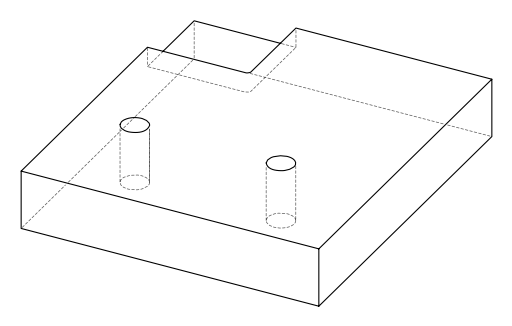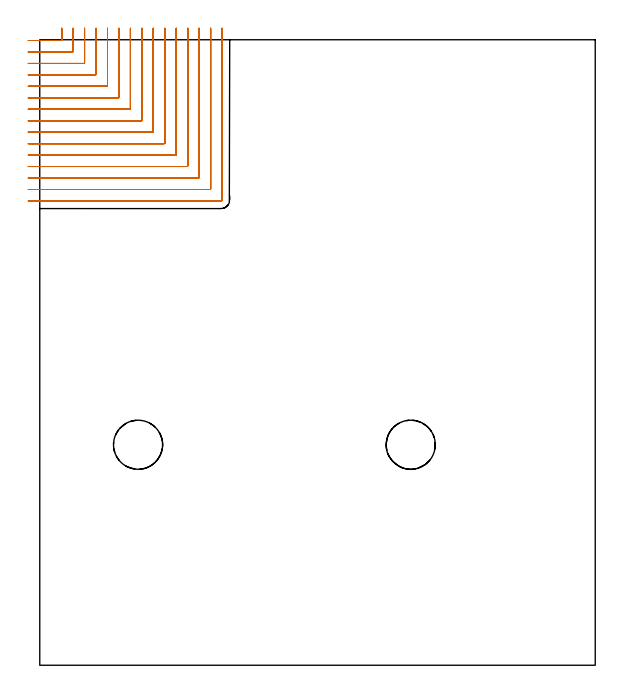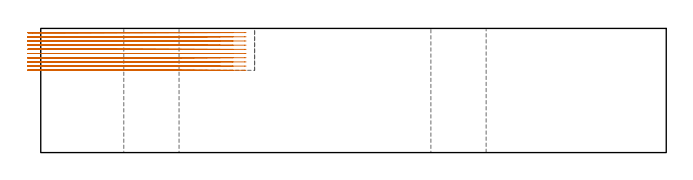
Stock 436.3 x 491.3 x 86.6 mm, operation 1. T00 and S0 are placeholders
(PLAN: 3 operations, 1 tool changes, 62.4 min)
(1 MILL_CORNER_NOTCH_RECTANGULAR | CORNER_NOTCH_RECTANGULAR | NXT0201_011 | Follow Part, ap 3, ae 75% | 52.78 min | 577423 mm3)
(2 MILL_THROUGH_HOLE_FROM_SOLID_MATERIAL | STEP1HOLE | UGT0201_018 | Circular | 4.8 min | 100839 mm3)
(3 MILL_THROUGH_HOLE_FROM_SOLID_MATERIAL_1 | STEP1HOLE_1 | UGT0201_018 | Circular | 4.8 min | 100790 mm3)
(TOOL NXT0201_011 | ENDMILL 12mm [2P460-1200-NA 1630] | D12 FL38 Z6)
(TOOL UGT0201_018 | End mill 30 mm | D30 FL50 Z4)
(OP 1 MILL_CORNER_NOTCH_RECTANGULAR)
G17 G21 G94 G90
T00 M6
G54
G17 G0 G90 X-9. Y490.7 S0 M3
G43 Z96.6 H1
Z83.68
G94 G1 X-6. F250.
X16.608 F500.
G3 X17.2 Y491.292 R0.6
G1 Y497.3
Y500.3 F250.
G0 Z96.6
X-9. Y481.7
Z83.68
G1 X-6.
X25.608 F500.
G3 X26.2 Y482.292 R0.6
G1 Y497.3
Y500.3 F250.
G0 Z96.6
X-9. Y472.7
Z83.68
G1 X-6.
X34.607 F500.
G3 X35.2 Y473.293 R0.6
G1 Y497.3
Y500.3 F250.
G0 Z96.6
X-9. Y463.7
Z83.68
G1 X-6.
X43.607 F500.
G3 X44.2 Y464.293 R0.6
G1 Y497.3
Y500.3 F250.
G0 Z96.6
X-9. Y454.7
Z83.68
G1 X-6.
X52.607 F500.
G3 X53.2 Y455.293 R0.6
G1 Y497.3
Y500.3 F250.
G0 Z96.6
X-9. Y445.7
Z83.68
G1 X-6.
X61.606 F500.
G3 X62.2 Y446.294 R0.6
G1 Y497.3
Y500.3 F250.
G0 Z96.6
X-9. Y436.7
Z83.68
G1 X-6.
X70.606 F500.
G3 X71.2 Y437.294 R0.6
G1 Y497.3
Y500.3 F250.
G0 Z96.6
X-9. Y427.7
Z83.68
G1 X-6.
X79.606 F500.
G3 X80.2 Y428.294 R0.6
G1 Y497.3
Y500.3 F250.
G0 Z96.6
X-9. Y418.7
Z83.68
G1 X-6.
X88.605 F500.
G3 X89.2 Y419.295 R0.6
G1 Y497.3
Y500.3 F250.
G0 Z96.6
X-9. Y409.7
Z83.68
G1 X-6.
X97.605 F500.
G3 X98.2 Y410.295 R0.6
G1 Y497.3
Y500.3 F250.
G0 Z96.6
X-9. Y400.7
Z83.68
G1 X-6.
X106.605 F500.
G3 X107.2 Y401.295 R0.6
G1 Y497.3
Y500.3 F250.
G0 Z96.6
X-9. Y391.7
Z83.68
G1 X-6.
X115.605 F500.
G3 X116.2 Y392.295 R0.6
G1 Y497.3
Y500.3 F250.
G0 Z96.6
X-9. Y382.7
Z83.68
G1 X-6.
X124.604 F500.
G3 X125.2 Y383.296 R0.6
G1 Y497.3
Y500.3 F250.
G0 Z96.6
X-9. Y373.7
Z83.68
G1 X-6.
X133.604 F500.
G3 X134.2 Y374.296 R0.6
G1 Y497.3
Y500.3 F250.
G0 Z96.6
X-9. Y364.7
Z83.68
G1 X-6.
X142.3 F500.
G3 X143.2 Y365.6 R0.9
G1 Y497.3
Y500.3 F250.
G0 Z96.6
X-9. Y490.7
Z80.76
G1 X-6.
X16.608 F500.
G3 X17.2 Y491.292 R0.6
G1 Y497.3
Y500.3 F250.
G0 Z96.6
X-9. Y481.7
Z80.76
G1 X-6.
X25.608 F500.
G3 X26.2 Y482.292 R0.6
G1 Y497.3
Y500.3 F250.
G0 Z96.6
X-9. Y472.7
Z80.76
G1 X-6.
X34.607 F500.
G3 X35.2 Y473.293 R0.6
G1 Y497.3
Y500.3 F250.
G0 Z96.6
X-9. Y463.7
Z80.76
G1 X-6.
X43.607 F500.
G3 X44.2 Y464.293 R0.6
G1 Y497.3
Y500.3 F250.
G0 Z96.6
X-9. Y454.7
Z80.76
G1 X-6.
X52.607 F500.
G3 X53.2 Y455.293 R0.6
G1 Y497.3
Y500.3 F250.
G0 Z96.6
X-9. Y445.7
Z80.76
G1 X-6.
X61.606 F500.
G3 X62.2 Y446.294 R0.6
G1 Y497.3
Y500.3 F250.
G0 Z96.6
X-9. Y436.7
Z80.76
G1 X-6.
X70.606 F500.
G3 X71.2 Y437.294 R0.6
G1 Y497.3
Y500.3 F250.
G0 Z96.6
X-9. Y427.7
Z80.76
G1 X-6.
X79.606 F500.
G3 X80.2 Y428.294 R0.6
G1 Y497.3
Y500.3 F250.
G0 Z96.6
X-9. Y418.7
Z80.76
G1 X-6.
X88.605 F500.
G3 X89.2 Y419.295 R0.6
G1 Y497.3
Y500.3 F250.
G0 Z96.6
X-9. Y409.7
Z80.76
G1 X-6.
X97.605 F500.
G3 X98.2 Y410.295 R0.6
G1 Y497.3
Y500.3 F250.
G0 Z96.6
X-9. Y400.7
Z80.76
G1 X-6.
X106.605 F500.
G3 X107.2 Y401.295 R0.6
G1 Y497.3
Y500.3 F250.
G0 Z96.6
X-9. Y391.7
Z80.76
G1 X-6.
X115.605 F500.
G3 X116.2 Y392.295 R0.6
G1 Y497.3
Y500.3 F250.
G0 Z96.6
X-9. Y382.7
Z80.76
G1 X-6.
X124.604 F500.
G3 X125.2 Y383.296 R0.6
G1 Y497.3
Y500.3 F250.
G0 Z96.6
X-9. Y373.7
Z80.76
G1 X-6.
X133.604 F500.
G3 X134.2 Y374.296 R0.6
G1 Y497.3
Y500.3 F250.
G0 Z96.6
X-9. Y364.7
Z80.76
G1 X-6.
X142.3 F500.
G3 X143.2 Y365.6 R0.9
G1 Y497.3
Y500.3 F250.
G0 Z96.6
X-9. Y490.7
Z77.84
G1 X-6.
X16.608 F500.
G3 X17.2 Y491.292 R0.6
G1 Y497.3
Y500.3 F250.
G0 Z96.6
X-9. Y481.7
Z77.84
G1 X-6.
X25.608 F500.
G3 X26.2 Y482.292 R0.6
G1 Y497.3
Y500.3 F250.
G0 Z96.6
X-9. Y472.7
Z77.84
G1 X-6.
X34.607 F500.
G3 X35.2 Y473.293 R0.6
G1 Y497.3
Y500.3 F250.
G0 Z96.6
X-9. Y463.7
Z77.84
G1 X-6.
X43.607 F500.
G3 X44.2 Y464.293 R0.6
G1 Y497.3
Y500.3 F250.
G0 Z96.6
X-9. Y454.7
Z77.84
G1 X-6.
X52.607 F500.
G3 X53.2 Y455.293 R0.6
G1 Y497.3
Y500.3 F250.
G0 Z96.6
X-9. Y445.7
Z77.84
G1 X-6.
X61.606 F500.
G3 X62.2 Y446.294 R0.6
G1 Y497.3
Y500.3 F250.
G0 Z96.6
X-9. Y436.7
Z77.84
G1 X-6.
X70.606 F500.
G3 X71.2 Y437.294 R0.6
G1 Y497.3
Y500.3 F250.
G0 Z96.6
X-9. Y427.7
Z77.84
G1 X-6.
X79.606 F500.
G3 X80.2 Y428.294 R0.6
G1 Y497.3
Y500.3 F250.
G0 Z96.6
X-9. Y418.7
Z77.84
G1 X-6.
X88.605 F500.
G3 X89.2 Y419.295 R0.6
G1 Y497.3
Y500.3 F250.
G0 Z96.6
X-9. Y409.7
Z77.84
G1 X-6.
X97.605 F500.
G3 X98.2 Y410.295 R0.6
G1 Y497.3
Y500.3 F250.
G0 Z96.6
X-9. Y400.7
Z77.84
G1 X-6.
X106.605 F500.
G3 X107.2 Y401.295 R0.6
G1 Y497.3
Y500.3 F250.
G0 Z96.6
X-9. Y391.7
Z77.84
G1 X-6.
X115.605 F500.
G3 X116.2 Y392.295 R0.6
G1 Y497.3
Y500.3 F250.
G0 Z96.6
X-9. Y382.7
Z77.84
G1 X-6.
X124.604 F500.
G3 X125.2 Y383.296 R0.6
G1 Y497.3
Y500.3 F250.
G0 Z96.6
X-9. Y373.7
Z77.84
G1 X-6.
X133.604 F500.
G3 X134.2 Y374.296 R0.6
G1 Y497.3
Y500.3 F250.
G0 Z96.6
X-9. Y364.7
Z77.84
G1 X-6.
X142.3 F500.
G3 X143.2 Y365.6 R0.9
G1 Y497.3
Y500.3 F250.
G0 Z96.6
X-9. Y490.7
Z74.92
G1 X-6.
X16.608 F500.
G3 X17.2 Y491.292 R0.6
G1 Y497.3
Y500.3 F250.
G0 Z96.6
X-9. Y481.7
Z74.92
G1 X-6.
X25.608 F500.
G3 X26.2 Y482.292 R0.6
G1 Y497.3
Y500.3 F250.
G0 Z96.6
X-9. Y472.7
Z74.92
G1 X-6.
X34.607 F500.
G3 X35.2 Y473.293 R0.6
G1 Y497.3
Y500.3 F250.
G0 Z96.6
X-9. Y463.7
Z74.92
G1 X-6.
X43.607 F500.
G3 X44.2 Y464.293 R0.6
G1 Y497.3
Y500.3 F250.
G0 Z96.6
X-9. Y454.7
Z74.92
G1 X-6.
X52.607 F500.
G3 X53.2 Y455.293 R0.6
G1 Y497.3
Y500.3 F250.
G0 Z96.6
X-9. Y445.7
Z74.92
G1 X-6.
X61.606 F500.
G3 X62.2 Y446.294 R0.6
G1 Y497.3
Y500.3 F250.
G0 Z96.6
X-9. Y436.7
Z74.92
G1 X-6.
X70.606 F500.
G3 X71.2 Y437.294 R0.6
G1 Y497.3
Y500.3 F250.
G0 Z96.6
X-9. Y427.7
Z74.92
G1 X-6.
X79.606 F500.
G3 X80.2 Y428.294 R0.6
G1 Y497.3
Y500.3 F250.
G0 Z96.6
X-9. Y418.7
Z74.92
G1 X-6.
X88.605 F500.
G3 X89.2 Y419.295 R0.6
G1 Y497.3
Y500.3 F250.
G0 Z96.6
X-9. Y409.7
Z74.92
G1 X-6.
X97.605 F500.
G3 X98.2 Y410.295 R0.6
G1 Y497.3
Y500.3 F250.
G0 Z96.6
X-9. Y400.7
Z74.92
G1 X-6.
X106.605 F500.
G3 X107.2 Y401.295 R0.6
G1 Y497.3
Y500.3 F250.
G0 Z96.6
X-9. Y391.7
Z74.92
G1 X-6.
X115.605 F500.
G3 X116.2 Y392.295 R0.6
G1 Y497.3
Y500.3 F250.
G0 Z96.6
X-9. Y382.7
Z74.92
G1 X-6.
X124.604 F500.
G3 X125.2 Y383.296 R0.6
G1 Y497.3
Y500.3 F250.
G0 Z96.6
X-9. Y373.7
Z74.92
G1 X-6.
X133.604 F500.
G3 X134.2 Y374.296 R0.6
G1 Y497.3
Y500.3 F250.
G0 Z96.6
X-9. Y364.7
Z74.92
G1 X-6.
X142.3 F500.
G3 X143.2 Y365.6 R0.9
G1 Y497.3
Y500.3 F250.
G0 Z96.6
X-9. Y490.7
Z72.
G1 X-6.
X16.608 F500.
G3 X17.2 Y491.292 R0.6
G1 Y497.3
Y500.3 F250.
G0 Z96.6
X-9. Y481.7
Z72.
G1 X-6.
X25.608 F500.
G3 X26.2 Y482.292 R0.6
G1 Y497.3
Y500.3 F250.
G0 Z96.6
X-9. Y472.7
Z72.
G1 X-6.
X34.607 F500.
G3 X35.2 Y473.293 R0.6
G1 Y497.3
Y500.3 F250.
G0 Z96.6
X-9. Y463.7
Z72.
G1 X-6.
X43.607 F500.
G3 X44.2 Y464.293 R0.6
G1 Y497.3
Y500.3 F250.
G0 Z96.6
X-9. Y454.7
Z72.
G1 X-6.
X52.607 F500.
G3 X53.2 Y455.293 R0.6
G1 Y497.3
Y500.3 F250.
G0 Z96.6
X-9. Y445.7
Z72.
G1 X-6.
X61.606 F500.
G3 X62.2 Y446.294 R0.6
G1 Y497.3
Y500.3 F250.
G0 Z96.6
X-9. Y436.7
Z72.
G1 X-6.
X70.606 F500.
G3 X71.2 Y437.294 R0.6
G1 Y497.3
Y500.3 F250.
G0 Z96.6
X-9. Y427.7
Z72.
G1 X-6.
X79.606 F500.
G3 X80.2 Y428.294 R0.6
G1 Y497.3
Y500.3 F250.
G0 Z96.6
X-9. Y418.7
Z72.
G1 X-6.
X88.605 F500.
G3 X89.2 Y419.295 R0.6
G1 Y497.3
Y500.3 F250.
G0 Z96.6
X-9. Y409.7
Z72.
G1 X-6.
X97.605 F500.
G3 X98.2 Y410.295 R0.6
G1 Y497.3
Y500.3 F250.
G0 Z96.6
X-9. Y400.7
Z72.
G1 X-6.
X106.605 F500.
G3 X107.2 Y401.295 R0.6
G1 Y497.3
Y500.3 F250.
G0 Z96.6
X-9. Y391.7
Z72.
G1 X-6.
X115.605 F500.
G3 X116.2 Y392.295 R0.6
G1 Y497.3
Y500.3 F250.
G0 Z96.6
X-9. Y382.7
Z72.
G1 X-6.
X124.604 F500.
G3 X125.2 Y383.296 R0.6
G1 Y497.3
Y500.3 F250.
G0 Z96.6
X-9. Y373.7
Z72.
G1 X-6.
X133.604 F500.
G3 X134.2 Y374.296 R0.6
G1 Y497.3
Y500.3 F250.
G0 Z96.6
X-9. Y364.7
Z72.
G1 X-6.
X142.3 F500.
G3 X143.2 Y365.6 R0.9
G1 Y497.3
Y500.3 F250.
G0 Z96.6
X-9. Y490.7
Z69.08
G1 X-6.
X16.608 F500.
G3 X17.2 Y491.292 R0.6
G1 Y497.3
Y500.3 F250.
G0 Z96.6
X-9. Y481.7
Z69.08
G1 X-6.
X25.608 F500.
G3 X26.2 Y482.292 R0.6
G1 Y497.3
Y500.3 F250.
G0 Z96.6
X-9. Y472.7
Z69.08
G1 X-6.
X34.607 F500.
G3 X35.2 Y473.293 R0.6
G1 Y497.3
Y500.3 F250.
G0 Z96.6
X-9. Y463.7
Z69.08
G1 X-6.
X43.607 F500.
G3 X44.2 Y464.293 R0.6
G1 Y497.3
Y500.3 F250.
G0 Z96.6
X-9. Y454.7
Z69.08
G1 X-6.
X52.607 F500.
G3 X53.2 Y455.293 R0.6
G1 Y497.3
Y500.3 F250.
G0 Z96.6
X-9. Y445.7
Z69.08
G1 X-6.
X61.606 F500.
G3 X62.2 Y446.294 R0.6
G1 Y497.3
Y500.3 F250.
G0 Z96.6
X-9. Y436.7
Z69.08
G1 X-6.
X70.606 F500.
G3 X71.2 Y437.294 R0.6
G1 Y497.3
Y500.3 F250.
G0 Z96.6
X-9. Y427.7
Z69.08
G1 X-6.
X79.606 F500.
G3 X80.2 Y428.294 R0.6
G1 Y497.3
Y500.3 F250.
G0 Z96.6
X-9. Y418.7
Z69.08
G1 X-6.
X88.605 F500.
G3 X89.2 Y419.295 R0.6
G1 Y497.3
Y500.3 F250.
G0 Z96.6
X-9. Y409.7
Z69.08
G1 X-6.
X97.605 F500.
G3 X98.2 Y410.295 R0.6
G1 Y497.3
Y500.3 F250.
G0 Z96.6
X-9. Y400.7
Z69.08
G1 X-6.
X106.605 F500.
G3 X107.2 Y401.295 R0.6
G1 Y497.3
Y500.3 F250.
G0 Z96.6
X-9. Y391.7
Z69.08
G1 X-6.
X115.605 F500.
G3 X116.2 Y392.295 R0.6
G1 Y497.3
Y500.3 F250.
G0 Z96.6
X-9. Y382.7
Z69.08
G1 X-6.
X124.604 F500.
G3 X125.2 Y383.296 R0.6
G1 Y497.3
Y500.3 F250.
G0 Z96.6
X-9. Y373.7
Z69.08
G1 X-6.
X133.604 F500.
G3 X134.2 Y374.296 R0.6
G1 Y497.3
Y500.3 F250.
G0 Z96.6
X-9. Y364.7
Z69.08
G1 X-6.
X142.3 F500.
G3 X143.2 Y365.6 R0.9
G1 Y497.3
Y500.3 F250.
G0 Z96.6
X-9. Y490.7
Z66.16
G1 X-6.
X16.608 F500.
G3 X17.2 Y491.292 R0.6
G1 Y497.3
Y500.3 F250.
G0 Z96.6
X-9. Y481.7
Z66.16
G1 X-6.
X25.608 F500.
G3 X26.2 Y482.292 R0.6
G1 Y497.3
Y500.3 F250.
G0 Z96.6
X-9. Y472.7
Z66.16
G1 X-6.
X34.607 F500.
G3 X35.2 Y473.293 R0.6
G1 Y497.3
Y500.3 F250.
G0 Z96.6
X-9. Y463.7
Z66.16
G1 X-6.
X43.607 F500.
G3 X44.2 Y464.293 R0.6
G1 Y497.3
Y500.3 F250.
G0 Z96.6
X-9. Y454.7
Z66.16
G1 X-6.
X52.607 F500.
G3 X53.2 Y455.293 R0.6
G1 Y497.3
Y500.3 F250.
G0 Z96.6
X-9. Y445.7
Z66.16
G1 X-6.
X61.606 F500.
G3 X62.2 Y446.294 R0.6
G1 Y497.3
Y500.3 F250.
G0 Z96.6
X-9. Y436.7
Z66.16
G1 X-6.
X70.606 F500.
G3 X71.2 Y437.294 R0.6
G1 Y497.3
Y500.3 F250.
G0 Z96.6
X-9. Y427.7
Z66.16
G1 X-6.
X79.606 F500.
G3 X80.2 Y428.294 R0.6
G1 Y497.3
Y500.3 F250.
G0 Z96.6
X-9. Y418.7
Z66.16
G1 X-6.
X88.605 F500.
G3 X89.2 Y419.295 R0.6
G1 Y497.3
Y500.3 F250.
G0 Z96.6
X-9. Y409.7
Z66.16
G1 X-6.
X97.605 F500.
G3 X98.2 Y410.295 R0.6
G1 Y497.3
Y500.3 F250.
G0 Z96.6
X-9. Y400.7
Z66.16
G1 X-6.
X106.605 F500.
G3 X107.2 Y401.295 R0.6
G1 Y497.3
Y500.3 F250.
G0 Z96.6
X-9. Y391.7
Z66.16
G1 X-6.
X115.605 F500.
G3 X116.2 Y392.295 R0.6
G1 Y497.3
Y500.3 F250.
G0 Z96.6
X-9. Y382.7
Z66.16
G1 X-6.
X124.604 F500.
G3 X125.2 Y383.296 R0.6
G1 Y497.3
Y500.3 F250.
G0 Z96.6
X-9. Y373.7
Z66.16
G1 X-6.
X133.604 F500.
G3 X134.2 Y374.296 R0.6
G1 Y497.3
Y500.3 F250.
G0 Z96.6
X-9. Y364.7
Z66.16
G1 X-6.
X142.3 F500.
G3 X143.2 Y365.6 R0.9
G1 Y497.3
Y500.3 F250.
G0 Z96.6
X-9. Y490.7
Z63.24
G1 X-6.
X16.608 F500.
G3 X17.2 Y491.292 R0.6
G1 Y497.3
Y500.3 F250.
G0 Z96.6
X-9. Y481.7
Z63.24
G1 X-6.
X25.608 F500.
G3 X26.2 Y482.292 R0.6
G1 Y497.3
Y500.3 F250.
G0 Z96.6
X-9. Y472.7
Z63.24
G1 X-6.
X34.607 F500.
G3 X35.2 Y473.293 R0.6
G1 Y497.3
Y500.3 F250.
G0 Z96.6
X-9. Y463.7
Z63.24
G1 X-6.
X43.607 F500.
G3 X44.2 Y464.293 R0.6
G1 Y497.3
Y500.3 F250.
G0 Z96.6
X-9. Y454.7
Z63.24
G1 X-6.
X52.607 F500.
G3 X53.2 Y455.293 R0.6
G1 Y497.3
Y500.3 F250.
G0 Z96.6
X-9. Y445.7
Z63.24
G1 X-6.
X61.606 F500.
G3 X62.2 Y446.294 R0.6
G1 Y497.3
Y500.3 F250.
G0 Z96.6
X-9. Y436.7
Z63.24
G1 X-6.
X70.606 F500.
G3 X71.2 Y437.294 R0.6
G1 Y497.3
Y500.3 F250.
G0 Z96.6
X-9. Y427.7
Z63.24
G1 X-6.
X79.606 F500.
G3 X80.2 Y428.294 R0.6
G1 Y497.3
Y500.3 F250.
G0 Z96.6
X-9. Y418.7
Z63.24
G1 X-6.
X88.605 F500.
G3 X89.2 Y419.295 R0.6
G1 Y497.3
Y500.3 F250.
G0 Z96.6
X-9. Y409.7
Z63.24
G1 X-6.
X97.605 F500.
G3 X98.2 Y410.295 R0.6
G1 Y497.3
Y500.3 F250.
G0 Z96.6
X-9. Y400.7
Z63.24
G1 X-6.
X106.605 F500.
G3 X107.2 Y401.295 R0.6
G1 Y497.3
Y500.3 F250.
G0 Z96.6
X-9. Y391.7
Z63.24
G1 X-6.
X115.605 F500.
G3 X116.2 Y392.295 R0.6
G1 Y497.3
Y500.3 F250.
G0 Z96.6
X-9. Y382.7
Z63.24
G1 X-6.
X124.604 F500.
G3 X125.2 Y383.296 R0.6
G1 Y497.3
Y500.3 F250.
G0 Z96.6
X-9. Y373.7
Z63.24
G1 X-6.
X133.604 F500.
G3 X134.2 Y374.296 R0.6
G1 Y497.3
Y500.3 F250.
G0 Z96.6
X-9. Y364.7
Z63.24
G1 X-6.
X142.3 F500.
G3 X143.2 Y365.6 R0.9
G1 Y497.3
Y500.3 F250.
G0 Z96.6
X-9. Y490.7
Z60.32
G1 X-6.
X16.608 F500.
G3 X17.2 Y491.292 R0.6
G1 Y497.3
Y500.3 F250.
G0 Z96.6
X-9. Y481.7
Z60.32
G1 X-6.
X25.608 F500.
G3 X26.2 Y482.292 R0.6
G1 Y497.3
Y500.3 F250.
G0 Z96.6
X-9. Y472.7
Z60.32
G1 X-6.
X34.607 F500.
G3 X35.2 Y473.293 R0.6
G1 Y497.3
Y500.3 F250.
G0 Z96.6
X-9. Y463.7
Z60.32
G1 X-6.
X43.607 F500.
G3 X44.2 Y464.293 R0.6
G1 Y497.3
Y500.3 F250.
G0 Z96.6
X-9. Y454.7
Z60.32
G1 X-6.
X52.607 F500.
G3 X53.2 Y455.293 R0.6
G1 Y497.3
Y500.3 F250.
G0 Z96.6
X-9. Y445.7
Z60.32
G1 X-6.
X61.606 F500.
G3 X62.2 Y446.294 R0.6
G1 Y497.3
Y500.3 F250.
G0 Z96.6
X-9. Y436.7
Z60.32
G1 X-6.
X70.606 F500.
G3 X71.2 Y437.294 R0.6
G1 Y497.3
Y500.3 F250.
G0 Z96.6
X-9. Y427.7
Z60.32
G1 X-6.
X79.606 F500.
G3 X80.2 Y428.294 R0.6
G1 Y497.3
Y500.3 F250.
G0 Z96.6
X-9. Y418.7
Z60.32
G1 X-6.
X88.605 F500.
G3 X89.2 Y419.295 R0.6
G1 Y497.3
Y500.3 F250.
G0 Z96.6
X-9. Y409.7
Z60.32
G1 X-6.
X97.605 F500.
G3 X98.2 Y410.295 R0.6
G1 Y497.3
Y500.3 F250.
G0 Z96.6
X-9. Y400.7
Z60.32
G1 X-6.
X106.605 F500.
G3 X107.2 Y401.295 R0.6
G1 Y497.3
Y500.3 F250.
G0 Z96.6
X-9. Y391.7
Z60.32
G1 X-6.
X115.605 F500.
G3 X116.2 Y392.295 R0.6
G1 Y497.3
Y500.3 F250.
G0 Z96.6
X-9. Y382.7
Z60.32
G1 X-6.
X124.604 F500.
G3 X125.2 Y383.296 R0.6
G1 Y497.3
Y500.3 F250.
G0 Z96.6
X-9. Y373.7
Z60.32
G1 X-6.
X133.604 F500.
G3 X134.2 Y374.296 R0.6
G1 Y497.3
Y500.3 F250.
G0 Z96.6
X-9. Y364.7
Z60.32
G1 X-6.
X142.3 F500.
G3 X143.2 Y365.6 R0.9
G1 Y497.3
Y500.3 F250.
G0 Z96.6
X-9. Y490.7
Z57.4
G1 X-6.
X16.608 F500.
G3 X17.2 Y491.292 R0.6
G1 Y497.3
Y500.3 F250.
G0 Z96.6
X-9. Y481.7
Z57.4
G1 X-6.
X25.608 F500.
G3 X26.2 Y482.292 R0.6
G1 Y497.3
Y500.3 F250.
G0 Z96.6
X-9. Y472.7
Z57.4
G1 X-6.
X34.607 F500.
G3 X35.2 Y473.293 R0.6
G1 Y497.3
Y500.3 F250.
G0 Z96.6
X-9. Y463.7
Z57.4
G1 X-6.
X43.607 F500.
G3 X44.2 Y464.293 R0.6
G1 Y497.3
Y500.3 F250.
G0 Z96.6
X-9. Y454.7
Z57.4
G1 X-6.
X52.607 F500.
G3 X53.2 Y455.293 R0.6
G1 Y497.3
Y500.3 F250.
G0 Z96.6
X-9. Y445.7
Z57.4
G1 X-6.
X61.606 F500.
G3 X62.2 Y446.294 R0.6
G1 Y497.3
Y500.3 F250.
G0 Z96.6
X-9. Y436.7
Z57.4
G1 X-6.
X70.606 F500.
G3 X71.2 Y437.294 R0.6
G1 Y497.3
Y500.3 F250.
G0 Z96.6
X-9. Y427.7
Z57.4
G1 X-6.
X79.606 F500.
G3 X80.2 Y428.294 R0.6
G1 Y497.3
Y500.3 F250.
G0 Z96.6
X-9. Y418.7
Z57.4
G1 X-6.
X88.605 F500.
G3 X89.2 Y419.295 R0.6
G1 Y497.3
Y500.3 F250.
G0 Z96.6
X-9. Y409.7
Z57.4
G1 X-6.
X97.605 F500.
G3 X98.2 Y410.295 R0.6
G1 Y497.3
Y500.3 F250.
G0 Z96.6
X-9. Y400.7
Z57.4
G1 X-6.
X106.605 F500.
G3 X107.2 Y401.295 R0.6
G1 Y497.3
Y500.3 F250.
G0 Z96.6
X-9. Y391.7
Z57.4
G1 X-6.
X115.605 F500.
G3 X116.2 Y392.295 R0.6
G1 Y497.3
Y500.3 F250.
G0 Z96.6
X-9. Y382.7
Z57.4
G1 X-6.
X124.604 F500.
G3 X125.2 Y383.296 R0.6
G1 Y497.3
Y500.3 F250.
G0 Z96.6
X-9. Y373.7
Z57.4
G1 X-6.
X133.604 F500.
G3 X134.2 Y374.296 R0.6
G1 Y497.3
Y500.3 F250.
G0 Z96.6
X-9. Y364.7
Z57.4
G1 X-6.
X142.3 F500.
G3 X143.2 Y365.6 R0.9
G1 Y497.3
Y500.3 F250.
G0 Z96.6
M5
M2
